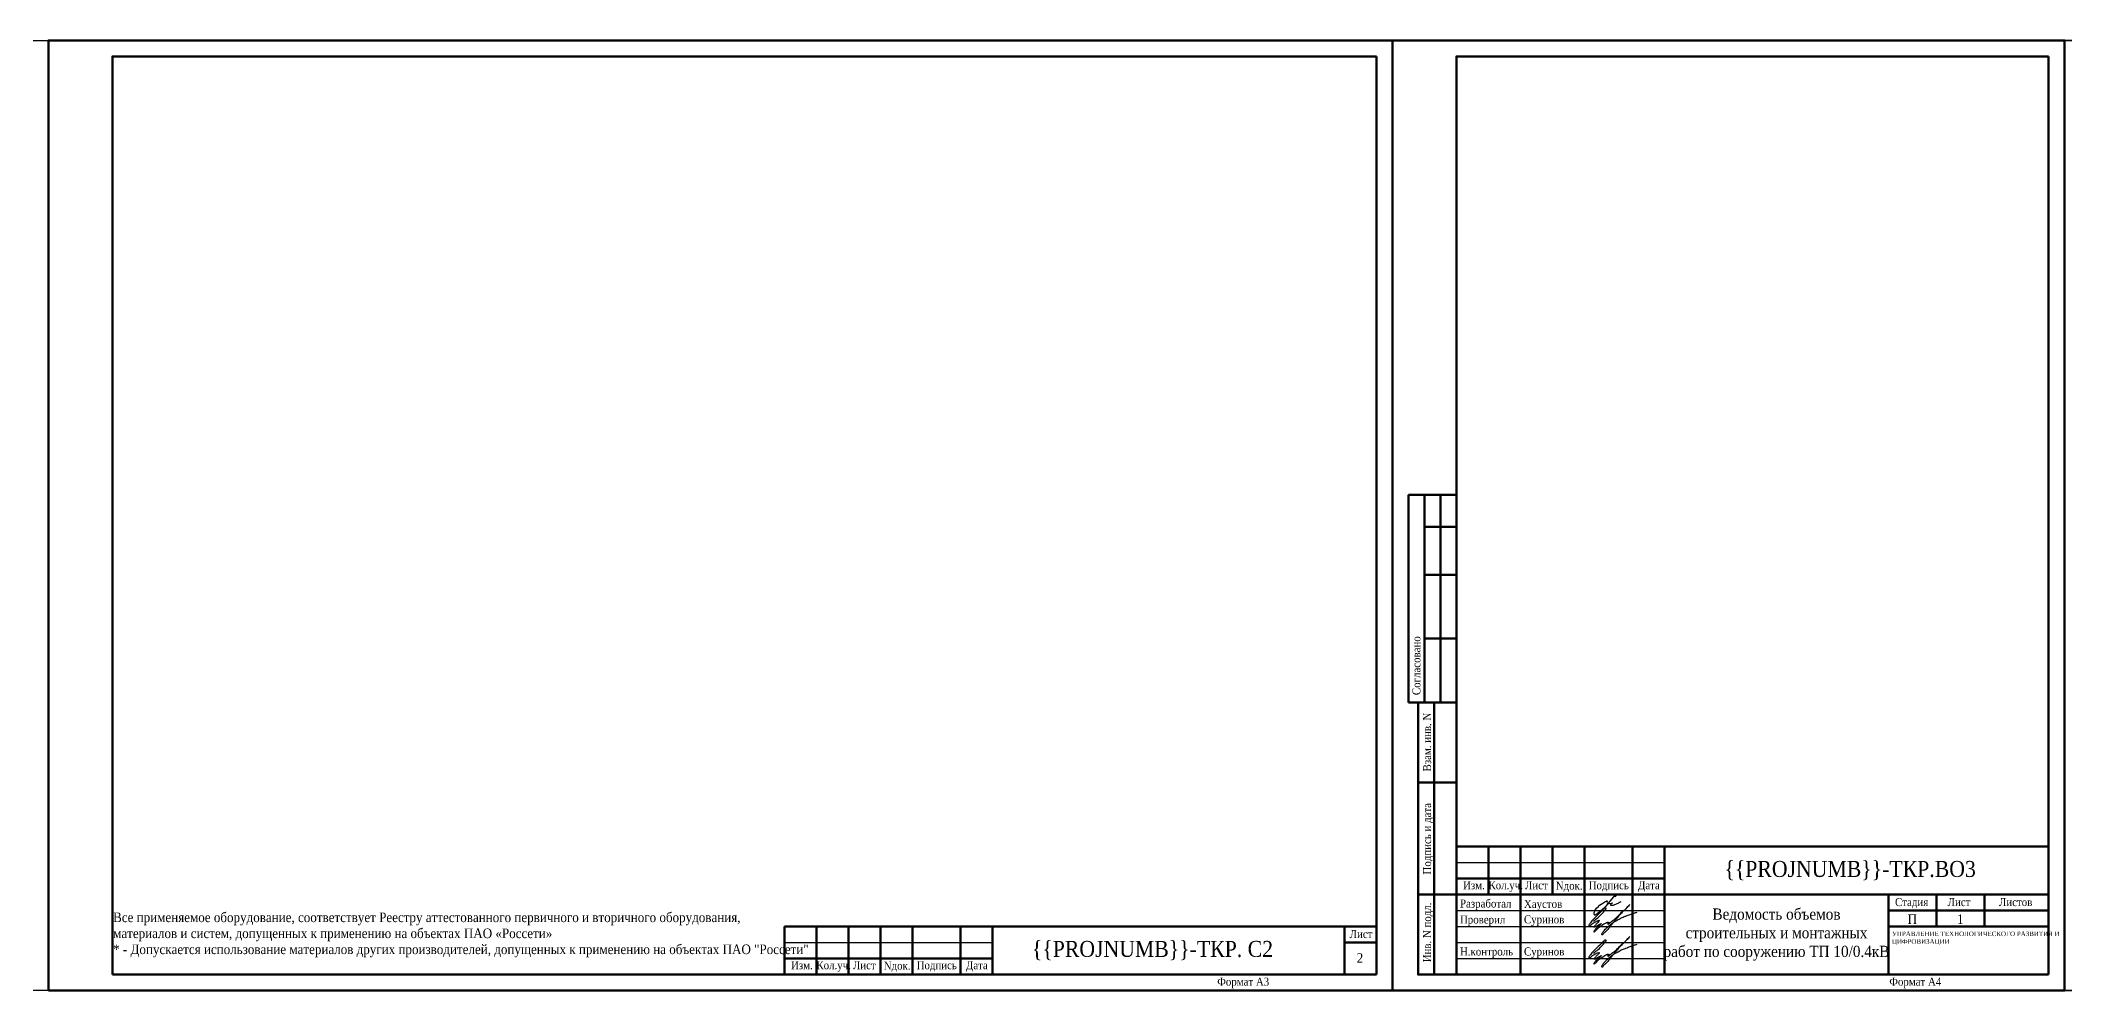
# Model space of a CAD drawing. Header units: millimetres. Extents: x 2515 to 10678, y 3612 to 3913.
# Drawn here: x 9415 to 10048, y 3616 to 3913 of the extents above; entities that cross this region are included whole.
import ezdxf

# ---------------------------------------------------------------- set-up
doc = ezdxf.new("R2010")
doc.units = ezdxf.units.MM
doc.layers.add('П', color=7, linetype='Continuous')
doc.layers.add('Чертеж', color=7, linetype='Continuous')
doc.styles.add('Simplex8', font='Times New Roman.ttf', dxfattribs={"height": 3.5})
doc.styles.add('стиль1', font='Times New Roman.ttf', dxfattribs={"width": 0.9})
doc.styles.add('стиль2', font='Times New Roman.ttf', dxfattribs={"width": 0.9, "height": 2.5})

# ---------------------------------------------------------------- blocks, each defined once
blk = doc.blocks.new('Штамп б')
at = {"lineweight": 70}
for points in [[(20, 0), (8, 0), (8, 85), (20, 85)], [(13, 0), (13, 85)], [(8, 60), (20, 60)], [(8, 25), (20, 25)]]:
    blk.add_lwpolyline(points, dxfattribs=at)
at = {"lineweight": 25, "style": 'Simplex8', "width": 0.9}
for s, p in [('Взам. инв. N', (12.06, 63.49)), ('Подпись и дата', (12.06, 31.28)), ('Инв. N подл.', (12.06, 3.82))]:
    blk.add_text(s, height=2.5, rotation=90, dxfattribs=at).set_placement(p)
blk = doc.blocks.new('A$C5B0935FB')
at = {"lineweight": 70}
for p, q in [((20, 65), (5, 65)), ((5, 0), (5, 65)), ((10, 55), (10, 65)), ((15, 0), (15, 65)), ((20, 0), (20, 65)), ((10, 40), (10, 55)), ((10, 55), (20, 55)), ((10, 20), (10, 40)), ((10, 40), (20, 40)), ((10, 0), (10, 20)), ((10, 20), (20, 20)), ((10, 0), (5, 0)), ((15, 0), (10, 0)), ((20, 0), (15, 0)), ((15, 0), (15, 0))]:
    blk.add_line(p, q, dxfattribs=at)
at = {"lineweight": 25, "style": 'стиль1', "width": 0.9}
blk.add_text('Согласовано', height=2.5, rotation=90, dxfattribs=at).set_placement((8.72, 2.35))
blk = doc.blocks.new('A$C7F1F469D')
at = {"color": 5, "lineweight": 25}
blk.add_spline([(-0.1, 1.78), (1.34, 2.93), (2.75, 4.33), (3.55, 5.31), (3.81, 5.64), (3.86, 5.8), (3.66, 5.81), (3.25, 5.7), (2.89, 5.36), (-1.09, 1.26), (-1.29, 0.98), (-1.47, 0.67), (-1.59, 0.28), (-1.54, 0.16), (-0.98, 0.55), (-0.42, 1.01), (0.34, 1.44), (1.08, 1.86), (1.69, 1.97), (1.62, 1.83), (1.26, 1.37), (0.56, 0.61), (0.16, 0.22), (0, 0), (0.24, -0.04), (0.82, 0.16), (1.44, 0.58), (2.18, 0.95), (2.33, 1.04), (1.93, 0.58), (1.28, 0.02), (0.64, -0.58), (0.1, -1.31), (-0.06, -1.68), (0.13, -1.59), (0.39, -1.41), (1.23, -0.56), (1.62, -0.16), (2.27, 0.27), (2.82, 0.65), (3.41, 1.04), (3.83, 1.25), (4.1, 1.35), (4.33, 1.44), (4.56, 1.45), (4.6, 1.35), (4.48, 1.19), (4.35, 0.92), (4.39, 0.82), (4.59, 0.91), (5.09, 1.34), (6.19, 2.18), (7.41, 3.21), (8.36, 4.22), (9.62, 5.31), (10.99, 6.68), (11.27, 6.98), (9.83, 5.51), (8.6, 4.26), (7.7, 3.28), (7.2, 2.7), (6.74, 2.12), (6.16, 1.41), (5.49, 0.62), (4.74, -0.34), (3.92, -1.29), (3.19, -1.94), (2.91, -2.31), (2.67, -2.58), (2.52, -2.55), (2.49, -2.26), (2.69, -1.9), (3.27, -1.11), (3.8, -0.52), (4.48, 0.07), (5.33, 0.79), (5.97, 1.29), (6.7, 1.77), (7.56, 2.21), (8.83, 2.91), (10.02, 3.35), (11.36, 3.83), (12.55, 4.24), (13.47, 4.57)], degree=3, dxfattribs=at)
blk = doc.blocks.new('Штамп фамилии')
at = {"layer": 'Чертеж', "color": 5, "lineweight": -2}
blk.add_lwpolyline([(47.56, 0.85), (47.63, 0.98), (47.71, 1.12), (47.75, 1.2), (47.79, 1.26), (47.82, 1.32), (47.85, 1.37), (47.85, 1.41), (47.85, 1.5), (47.83, 1.56), (47.8, 1.58), (47.75, 1.59), (47.69, 1.59), (47.65, 1.58), (47.6, 1.56), (47.53, 1.53), (47.47, 1.48), (47.41, 1.42), (47.34, 1.32), (45.35, -1.11), (44.5, -2.12), (43.04, -3.43), (41.29, -4.9), (41.18, -4.96), (41.1, -4.94), (41.06, -4.9), (41.02, -4.83), (40.95, -4.71), (40.89, -4.56), (40.88, -4.4), (40.88, -4.26), (40.91, -4.09), (40.95, -3.94), (40.99, -3.84), (41.05, -3.64), (41.14, -3.44), (41.38, -3.09), (41.64, -2.76), (42.23, -2.17), (42.59, -1.81), (43.05, -1.48), (43.63, -1.13), (44.19, -0.77), (44.85, -0.41), (44.92, -0.44), (44.94, -0.46), (44.95, -0.51), (44.89, -0.87), (44.97, -1.02), (45.03, -1.1), (45.09, -1.13), (45.19, -1.2), (45.35, -1.22), (45.55, -1.22), (46.39, -1.16), (46.48, -1.08), (46.54, -1.05), (46.56, -1.07), (46.57, -1.09), (46.56, -1.13), (46.54, -1.15), (46.53, -1.18), (46.48, -1.21), (46.37, -1.3), (46.01, -1.59), (45.97, -1.66), (45.96, -1.7), (45.96, -1.78), (45.99, -1.81), (46.12, -1.82), (46.26, -1.81), (46.68, -1.81), (46.77, -1.8), (46.92, -1.76), (47.12, -1.67), (48.59, -1.09), (48.75, -0.97), (48.9, -0.86), (49.05, -0.79), (49.15, -0.75), (49.3, -0.69)], dxfattribs=at)
at = {"layer": 'Чертеж', "color": 67, "lineweight": -2, "true_color": 0x727430}
for p in [(40.81, -8.53), (40.81, -18.55)]:
    blk.add_blockref('A$C7F1F469D', p, dxfattribs=at)
at = {"color": 7, "char_height": 2.5, "attachment_point": 4, "style": 'стиль1'}
for s, insert, width in [(' Разработал', (-1.9, -1.68), 17), (' Проверил', (-1.9, -6.68), 17), ('Хаустов', (18.94, -1.81), 20), (' Суринов', (18.1, -6.65), 20), (' Н.контроль', (-1.9, -16.68), 17), (' Суринов', (18.1, -16.68), 20)]:
    blk.add_mtext(s, dxfattribs=dict(at, insert=insert, width=width))
blk = doc.blocks.new('А4 в ТКР')
at = {"lineweight": 70}
for p, q in [((1351178.48, 433019.77), (1351178.48, 432732.77)), ((1351178.48, 432772.77), (1350993.48, 432772.77))]:
    blk.add_line(p, q, dxfattribs=at)
for points in [[(1351178.48, 433019.77), (1350993.48, 433019.77), (1350993.48, 432732.77)], [(1350993.48, 432772.77), (1350993.48, 432732.77)], [(1351003.48, 432772.77), (1351003.48, 432757.77)], [(1351003.48, 432772.77), (1351003.48, 432757.77)], [(1351013.48, 432772.77), (1351013.48, 432732.77)], [(1351013.48, 432772.77), (1351013.48, 432732.77)], [(1351023.48, 432772.77), (1351023.48, 432757.77)], [(1351023.48, 432772.77), (1351023.48, 432757.77)], [(1351033.48, 432772.77), (1351033.48, 432732.77)], [(1351033.48, 432772.77), (1351033.48, 432732.77)], [(1351048.48, 432772.77), (1351048.48, 432732.77)], [(1351048.48, 432772.77), (1351048.48, 432732.77)], [(1351058.48, 432772.77), (1351058.48, 432732.77)], [(1351058.48, 432772.77), (1351058.48, 432732.77)], [(1350993.48, 432762.77), (1351058.48, 432762.77)], [(1350993.48, 432762.77), (1351058.48, 432762.77)], [(1350993.48, 432757.77), (1351058.48, 432757.77)], [(1350993.48, 432757.77), (1351058.48, 432757.77)], [(1351058.48, 432757.77), (1351178.48, 432757.77)], [(1351058.48, 432757.77), (1351178.48, 432757.77)], [(1351128.48, 432757.77), (1351128.48, 432732.77)], [(1351128.48, 432757.77), (1351128.48, 432732.77)], [(1351128.48, 432752.77), (1351178.48, 432752.77)], [(1351128.48, 432752.77), (1351178.48, 432752.77)], [(1351143.48, 432757.77), (1351143.48, 432747.77)], [(1351143.48, 432757.77), (1351143.48, 432747.77)], [(1351158.48, 432757.77), (1351158.48, 432747.77)], [(1351158.48, 432757.77), (1351158.48, 432747.77)], [(1351128.48, 432747.77), (1351178.48, 432747.77)], [(1351128.48, 432747.77), (1351178.48, 432747.77)], [(1350993.48, 432732.77), (1351178.48, 432732.77)], [(1350993.48, 432732.77), (1351178.48, 432732.77)]]:
    blk.add_lwpolyline(points, dxfattribs=at)
at = {"lineweight": 30}
for points in [[(1350993.48, 432772.77), (1351058.48, 432772.77)], [(1350993.48, 432767.77), (1351058.48, 432767.77)], [(1350993.48, 432767.77), (1351058.48, 432767.77)], [(1350993.48, 432757.77), (1351058.48, 432757.77)], [(1350993.48, 432757.77), (1351058.48, 432757.77)], [(1350993.48, 432752.77), (1351058.48, 432752.77)], [(1350993.48, 432752.77), (1351058.48, 432752.77)], [(1350993.48, 432747.77), (1351058.48, 432747.77)], [(1350993.48, 432747.77), (1351058.48, 432747.77)], [(1350993.48, 432742.77), (1351058.48, 432742.77)], [(1350993.48, 432742.77), (1351058.48, 432742.77)], [(1350993.48, 432737.77), (1351058.48, 432737.77)], [(1350993.48, 432737.77), (1351058.48, 432737.77)]]:
    blk.add_lwpolyline(points, dxfattribs=at)
at = {"layer": 'П'}
blk.add_line((1351183.48, 433024.77), (1351183.48, 432727.77), dxfattribs=at)
for points in [[(1350973.48, 432727.77), (1351183.48, 432727.77), (1351183.48, 433024.77), (1350973.48, 433024.77)], [(1350973.48, 433024.77), (1351183.48, 433024.77), (1351183.48, 432727.77), (1350973.48, 432727.77)]]:
    blk.add_lwpolyline(points, close=True, dxfattribs=at)
for name, p in [('A$C5B0935FB', (1350973.48, 432817.77)), ('Штамп фамилии', (1350995.61, 432756.25))]:
    blk.add_blockref(name, p)
at = {"lineweight": 25}
blk.add_blockref('Штамп б', (1350973.48, 432732.77), dxfattribs=at)
at = {"lineweight": 25, "style": 'стиль1', "width": 0.9}
for s, height, p in [('Изм.', 2.5, (1350995.53, 432759.43)), ('Кол.уч.', 2.5, (1351003.48, 432759.43)), ('Лист', 2.5, (1351014.88, 432759.43)), ('Nдок.', 2.5, (1351024.5, 432759.29)), ('Подпись', 2.5, (1351034.77, 432759.43)), ('Дата', 2.5, (1351050.19, 432759.43)), ('Стадия', 2.5, (1351130.52, 432754.17)), ('Лист', 2.5, (1351146.94, 432754.17)), ('Листов', 2.5, (1351162.99, 432754.17)), ('П', 3, (1351134.43, 432748.58)), ('Формат А4', 2.5, (1351128.74, 432729.3))]:
    blk.add_text(s, height=height, dxfattribs=at).set_placement(p)
at = {"layer": 'Чертеж', "lineweight": 25, "insert": (1351156.65, 432744.07), "char_height": 1.8, "width": 54.1956, "attachment_point": 5, "style": 'стиль2'}
blk.add_mtext('\\pxql;{\\fTimes New Roman|b0|i0|c204|p16;\\H0.8x;УПРАВЛЕНИЕ ТЕХНОЛОГИЧЕСКОГО РАЗВИТИЯ И ЦИФРОВИЗАЦИИ}', dxfattribs=at)
blk = doc.blocks.new('А3 мал.')
at = {"lineweight": 70}
blk.add_lwpolyline([(-65.02, 287), (-250.02, 287), (-250.02, 0)], dxfattribs=at)
at = {"layer": 'Чертеж', "lineweight": 25, "insert": (-40, 15), "char_height": 2.5, "width": 184.6595, "attachment_point": 1, "style": 'стиль1', "bg_fill": 3, "box_fill_scale": 1, "bg_fill_color": 256, "bg_fill_transparency": 0}
blk.add_mtext('\\pxql;^I\\P\\P\\P^I^I^I^I^I^I^I^I^I^I^I^I^I^I^I^I^I^I{\\C255;\\c16777215;.}', dxfattribs=at)
at = {"lineweight": 70}
for p, q in [((145, 287), (145, 0)), ((145, 15), (-40, 15)), ((145, 15), (-40, 15))]:
    blk.add_line(p, q, dxfattribs=at)
for points in [[(145, 287), (-250.02, 287), (-250.02, 0)], [(-40, 15), (-40, 0)], [(-40, 15), (-40, 0)], [(-30, 15), (-30, 0)], [(-30, 15), (-30, 0)], [(-20, 15), (-20, 0)], [(-20, 15), (-20, 0)], [(-10, 15), (-10, 0)], [(-10, 15), (-10, 0)], [(0, 15), (0, 0)], [(0, 15), (0, 0)], [(15, 15), (15, 0)], [(15, 15), (15, 0)], [(25, 15), (25, 0)], [(25, 15), (25, 0)], [(135, 15), (135, 0)], [(135, 15), (135, 0)], [(135, 15), (135, 0)], [(135, 10), (145, 10)], [(135, 10), (145, 10)], [(135, 10), (145, 10)], [(-250.02, 0), (145, 0)], [(-40, 5), (25, 5)], [(-40, 5), (25, 5)], [(-40, 0), (145, 0)], [(-40, 0), (25, 0)], [(-40, 0), (145, 0)], [(-40, 0), (25, 0)], [(-40, 0), (25, 0)], [(25, 0), (145, 0)], [(25, 0), (145, 0)]]:
    blk.add_lwpolyline(points, dxfattribs=at)
at = {"lineweight": 30}
for points in [[(-40, 15), (25, 15)], [(-40, 15), (25, 15)], [(-40, 10), (25, 10)], [(-40, 10), (25, 10)]]:
    blk.add_lwpolyline(points, dxfattribs=at)
at = {"layer": 'П', "lineweight": 70}
blk.add_lwpolyline([(-269.98, -5), (150.02, -5), (150.02, 292), (-269.98, 292)], close=True, dxfattribs=at)
at = {"lineweight": 25, "style": 'стиль1', "width": 0.9}
for s, p in [('Лист', (136.61, 11.4)), ('Изм.', (-37.95, 1.66)), ('Кол.уч.', (-30, 1.66)), ('Лист', (-18.6, 1.66)), ('Nдок.', (-8.98, 1.52)), ('Подпись', (1.3, 1.66)), ('Дата', (16.71, 1.66)), ('Формат А3', (95.26, -3.47))]:
    blk.add_text(s, height=2.5, dxfattribs=at).set_placement(p)

msp = doc.modelspace()

# ---------------------------------------------------------------- linework, layer by layer
at = {"layer": 'П'}
msp.add_lwpolyline([(8997.884, 3913.313), (9417.884, 3913.313), (9417.884, 3616.313), (8997.884, 3616.313)], close=True, dxfattribs=at)
at = {"layer": 'П', "lineweight": 70}
msp.add_lwpolyline([(9837.859, 3616.313), (10047.859, 3616.313), (10047.859, 3913.313), (9837.859, 3913.313)], close=True, dxfattribs=at)

# ---------------------------------------------------------------- block references
for p in [(-1341135.616, -429111.457), (-1340925.616, -429111.457)]:
    msp.add_blockref('А4 в ТКР', p)

# ---------------------------------------------------------------- texts
at = {"lineweight": 25, "style": 'стиль1', "width": 0.9}
for s, p in [('1', (10014.278, 3637.129)), ('2', (9826.67, 3624.992)), ('2', (9826.67, 3624.992))]:
    msp.add_text(s, height=3, dxfattribs=at).set_placement(p)
at = {"lineweight": 50, "insert": (9957.859, 3633.813), "char_height": 3.5, "width": 70, "attachment_point": 5, "style": 'стиль1'}
msp.add_mtext('Ведомость объемов \\Pстроительных и монтажных \\Pработ по сооружению ТП 10/0.4кВ ', dxfattribs=at)
at = {"layer": 'Чертеж', "lineweight": 25, "insert": (9980.859, 3653.813), "char_height": 5, "width": 120, "attachment_point": 5, "style": 'стиль2'}
msp.add_mtext('\\{\\{PROJNUMB\\}\\}-ТКР.ВО3', dxfattribs=at)

# ---------------------------------------------------------------- next in the draw order: block references
msp.add_blockref('А3 мал.', (9687.859, 3621.313))

# ---------------------------------------------------------------- next in the draw order: linework, layer by layer
at = {"layer": 'П'}
msp.add_lwpolyline([(9417.884, 3913.313), (9837.884, 3913.313), (9837.884, 3616.313), (9417.884, 3616.313)], close=True, dxfattribs=at)

# ---------------------------------------------------------------- next in the draw order: texts
at = {"lineweight": 25, "style": 'стиль1', "width": 0.9}
msp.add_text('2', height=3, dxfattribs=at).set_placement((9826.67, 3624.992))
at = {"layer": 'Чертеж', "lineweight": 50, "insert": (9542.972, 3633.708), "char_height": 3, "width": 209.77528, "attachment_point": 5, "style": 'стиль1'}
msp.add_mtext('\\pxql;Все применяемое оборудование, соответствует Реестру аттестованного первичного и вторичного оборудования, материалов и систем, допущенных к применению на объектах ПАО «Россети» \\P* - Допускается использование материалов других производителей, допущенных к применению на объектах ПАО "Россети"', dxfattribs=at)
at = {"layer": 'Чертеж', "lineweight": 25, "insert": (9762.859, 3628.813), "char_height": 5, "width": 120, "attachment_point": 5, "style": 'стиль2'}
msp.add_mtext('\\{\\{PROJNUMB\\}\\}-ТКР. С2', dxfattribs=at)

doc.saveas('drawing.dxf')
